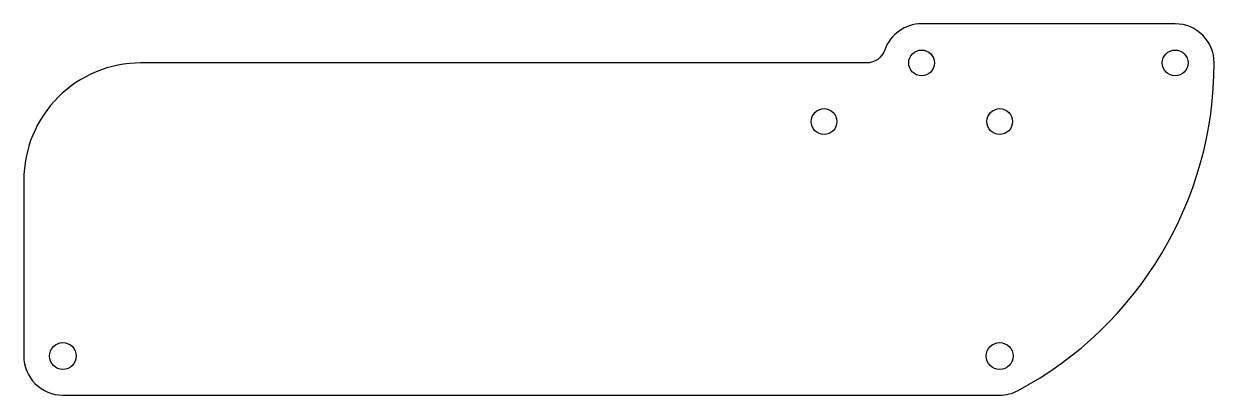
# Model space of a CAD drawing. Header units: inches. Extents: x -6.25 to 1.37, y -0.25 to 2.12.
import ezdxf

# ---------------------------------------------------------------- set-up
doc = ezdxf.new("R2010")
doc.units = ezdxf.units.IN
doc.header["$MEASUREMENT"] = 0

msp = doc.modelspace()

# ---------------------------------------------------------------- linework, layer by layer
for points in [[(-6.25, 0.875), (-6.25, 0, 0.414214), (-6, -0.25), (0, -0.25, 0.123325), (0.1178, -0.2205, 0.276751), (1.3738, 1.8749, 0.414191), (1.1238, 2.1249), (-0.5, 2.125)], [(-0.5, 2.125, 0.317858), (-0.7357, 1.9583, -0.317837), (-0.8536, 1.875), (-5.5, 1.875, 0.414214), (-6.25, 1.125), (-6.25, 0.875)]]:
    msp.add_lwpolyline(points, format="xyb")
for centre, radius in [((-0.5, 1.875), 0.0825), ((1.1238, 1.8749), 0.0825), ((-1.125, 1.5), 0.0825), ((0, 1.5), 0.0825), ((-6, 0), 0.086), ((0, 0), 0.086)]:
    msp.add_circle(centre, radius)

doc.saveas('drawing.dxf')
